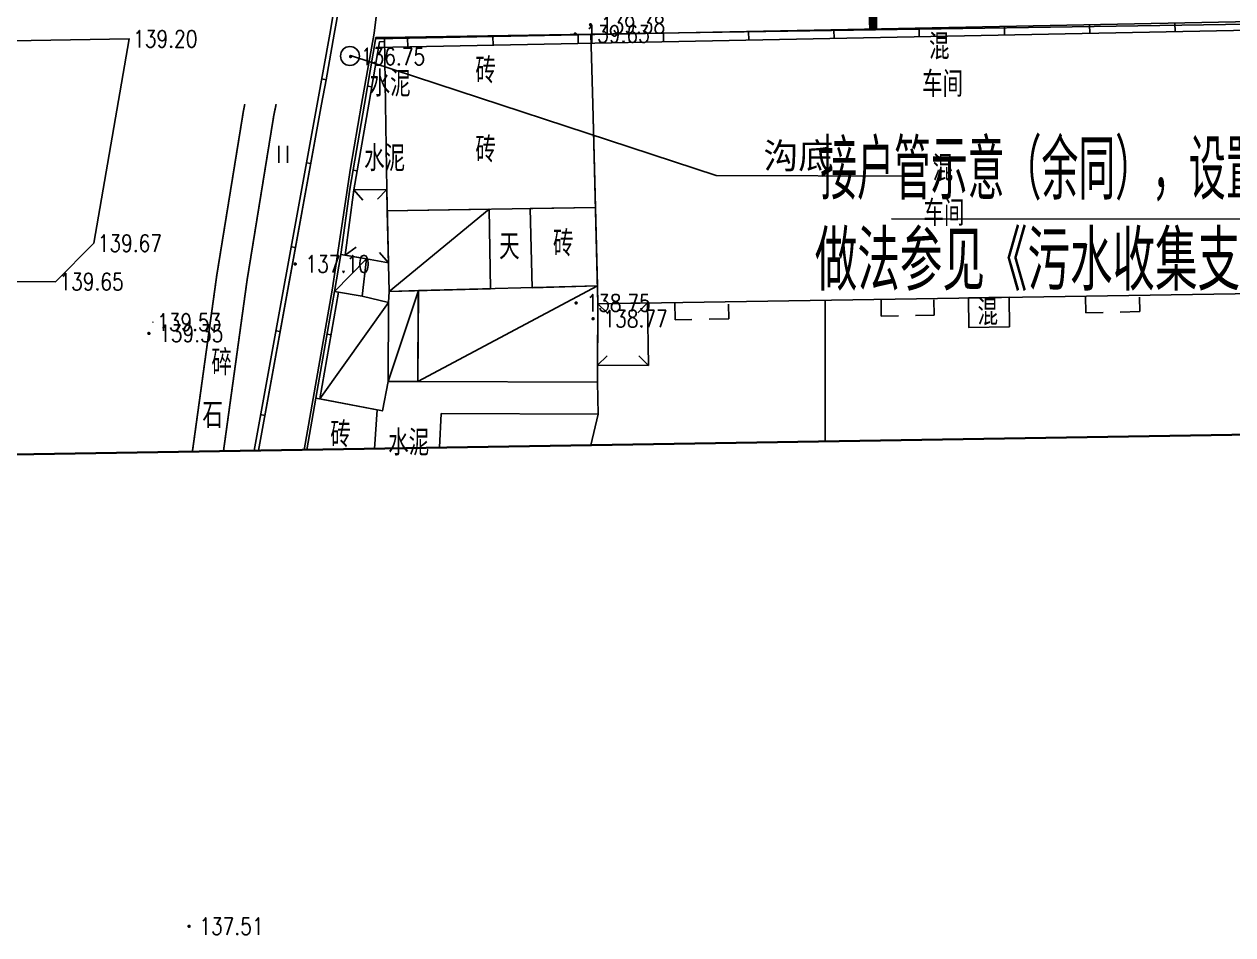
# Model space of a CAD drawing. Extents: x 529262 to 576451, y 2694391 to 2717535.
# Drawn here: x 564452.3 to 564523.2, y 2709953.9 to 2710007.3 of the extents above; entities that cross this region are included whole.
import ezdxf
from ezdxf.enums import TextEntityAlignment as Align

# ---------------------------------------------------------------- set-up
doc = ezdxf.new("R2010")
doc.units = 0
for name, pattern in [('ACAD_ISO12W100', [22, 12, -3, 0.5, -3, 0.5, -3]), ('X2', [10, 8, -2]), ('X5', [3, 2, -1])]:
    doc.linetypes.add(name, pattern=pattern)
for name, color, linetype in [('DLSS', 4, 'Continuous'), ('DMTZ', 8, 'Continuous'), ('GCD', 8, 'Continuous'), ('GPSCOMMON', 7, 'Continuous'), ('JMD', 8, 'Continuous'), ('ZBTZ', 8, 'Continuous'), ('ZJ', 7, 'Continuous'), ('纵断_分栏文字', 7, 'Continuous')]:
    doc.layers.add(name, color=color, linetype=linetype)
doc.layers.add('控制界线1', color=30, linetype='ACAD_ISO12W100', lineweight=35)
doc.styles.add('HZ', font='rs.shx', dxfattribs={"width": 0.8, "bigfont": 'hztxt.shx'})
doc.styles.add('SMEDI', font='smsim.shx', dxfattribs={"width": 0.75, "height": 3.5, "bigfont": 'smfs.shx'})
doc.styles.add('宋体', font='', dxfattribs={"width": 0.75})
doc.styles.get('宋体').set_extended_font_data('SimSun')
doc.linetypes.add('10422', pattern='A,0.75,[150,AAA.SHX,S=0.5,R=0,X=0,Y=0.5],1.5,[177,AAA.SHX,S=1,R=0,X=0,Y=0.4],0.75', length=3)
doc.linetypes.add('1161', pattern='A,0,[149,AAA.SHX,S=0.15,R=0,X=0,Y=0],-1.6', length=1.6)

# ---------------------------------------------------------------- blocks, each defined once
blk = doc.blocks.new('GC200')
at = {"linetype": 'Continuous', "const_width": 0.2, "flags": 128}
blk.add_lwpolyline([(-0.1, 0, 1), (0.1, 0, 1)], format="xyb", close=True, dxfattribs=at)
blk = doc.blocks.new('gc121')
at = {"color": 8}
for p, q in [((-0.5, -1), (-0.5, 1)), ((0.5, -1), (0.5, 1))]:
    blk.add_line(p, q, dxfattribs=at)

msp = doc.modelspace()

# ---------------------------------------------------------------- linework, layer by layer
at = {"color": 8, "linetype": 'Continuous', "flags": 128}
msp.add_lwpolyline([(564471.429, 2710005.412), (564492.865, 2709998.382), (564504.81, 2709998.344)], dxfattribs=at)
at = {"color": 8, "linetype": 'Continuous'}
msp.add_circle((564471.399, 2710005.389), 0.555, dxfattribs=at)
at = {"layer": 'DLSS', "linetype": 'X2', "const_width": 0.1, "elevation": 139.096, "flags": 128}
msp.add_lwpolyline([(564465.234, 2710002.568), (564465.155, 2710002.178), (564463.588, 2709992.523), (564462.186, 2709982.379), (564462.158, 2709982.2)], dxfattribs=at)
at = {"layer": 'DLSS', "linetype": 'Continuous', "const_width": 0.1, "elevation": 139.096, "flags": 128}
msp.add_lwpolyline([(564467.07, 2710002.568), (564466.926, 2710001.856), (564465.368, 2709992.256), (564463.983, 2709982.23)], dxfattribs=at)
at = {"layer": 'DMTZ', "linetype": '10422', "flags": 128}
for points in [[(564470.688, 2710007.902), (564470.627, 2710007.532), (564470.483, 2710006.665), (564469.998, 2710004.001), (564469.737, 2710002.568)], [(564469.737, 2710002.568), (564468.204, 2709994.163), (564466.033, 2709982.263)]]:
    msp.add_lwpolyline(points, dxfattribs=at)
at = {"layer": 'DMTZ', "linetype": '10422', "elevation": 139.722, "flags": 128}
for points in [[(564472.083, 2710002.568), (564472.816, 2710006.73), (564472.957, 2710007.832)], [(564468.716, 2709982.306), (564470.362, 2709991.654), (564471.423, 2709998.819), (564472.083, 2710002.568)]]:
    msp.add_lwpolyline(points, dxfattribs=at)
at = {"layer": 'GPSCOMMON', "const_width": 0.5}
msp.add_lwpolyline([(564502.04, 2710008.939), (564502.079, 2710006.968)], dxfattribs=at)
at = {"layer": 'JMD', "linetype": 'Continuous'}
for p, q in [((564514.771, 2710007.22), (564514.781, 2710006.72)), ((564519.77, 2710007.319), (564519.78, 2710006.819)), ((564479.778, 2710006.526), (564479.788, 2710006.026)), ((564484.777, 2710006.625), (564484.787, 2710006.125)), ((564489.776, 2710006.724), (564489.786, 2710006.224)), ((564494.775, 2710006.823), (564494.785, 2710006.323)), ((564499.774, 2710006.922), (564499.784, 2710006.423)), ((564504.773, 2710007.022), (564504.783, 2710006.522)), ((564509.772, 2710007.121), (564509.782, 2710006.621)), ((564474.779, 2710006.426), (564474.789, 2710005.926)), ((564469.998, 2710004.001, 139.644), (564469.752, 2710004.046, 139.644)), ((564472.676, 2710003.585, 138.832), (564472.43, 2710003.627, 138.832)), ((564469.101, 2709999.082, 139.644), (564468.855, 2709999.127, 139.644)), ((564471.824, 2709998.658, 138.832), (564471.578, 2709998.7, 138.832)), ((564471.631, 2709997.54), (564472.161, 2709996.942)), ((564473.561, 2709997.57), (564473.006, 2709996.993)), ((564468.204, 2709994.163, 139.644), (564467.958, 2709994.208, 139.644)), ((564471.11, 2709993.71), (564471.755, 2709994.182)), ((564473.659, 2709993.265), (564473.138, 2709993.871)), ((564470.487, 2709991.595), (564472.363, 2709993.491)), ((564473.663, 2709990.942), (564469.642, 2709985.293)), ((564488.84, 2709990.914), (564488.284, 2709990.34)), ((564485.936, 2709990.869), (564486.504, 2709990.306)), ((564467.306, 2709989.244, 139.644), (564467.06, 2709989.289, 139.644)), ((564470.051, 2709989.093), (564470.297, 2709989.05)), ((564485.918, 2709987.258), (564486.487, 2709987.821)), ((564488.898, 2709987.244), (564488.329, 2709987.807)), ((564466.409, 2709984.326, 139.644), (564466.163, 2709984.37, 139.644))]:
    msp.add_line(p, q, dxfattribs=at)
at = {"layer": 'JMD', "linetype": 'Continuous', "flags": 128}
for points in [[(564829.709, 2710013.472), (564472.921, 2710006.389)], [(564829.719, 2710012.972), (564472.931, 2710005.89)], [(564413.662, 2710005.636), (564458.449, 2710006.389), (564456.372, 2709994.409), (564454.126, 2709992.156)], [(564473.703, 2709991.593), (564479.569, 2709996.411)], [(564470.487, 2709991.595), (564469.396, 2709985.34)], [(564470.733, 2709991.552), (564469.642, 2709985.293)]]:
    msp.add_lwpolyline(points, dxfattribs=at)
for points, elevation in [([(564469.483, 2710002.568), (564470.229, 2710006.662), (564470.421, 2710007.82)], 139.644), ([(564534.351, 2710002.568), (564534.285, 2710007.413), (564485.527, 2710006.662), (564485.633, 2710002.568)], 138.291), ([(564485.633, 2710002.568), (564485.527, 2710006.662), (564473.424, 2710006.476), (564473.484, 2710002.568)], 138.679), ([(564472.246, 2710002.568), (564472.922, 2710006.474), (564473.424, 2710006.481)], 138.832), ([(564472.5, 2710002.568), (564473.133, 2710006.227), (564473.428, 2710006.231)], 138.832), ([(564465.778, 2709982.259), (564469.483, 2710002.568)], 139.644), ([(564466.033, 2709982.263), (564469.737, 2710002.568)], 139.644), ([(564470.863, 2709993.752), (564471.384, 2709997.578), (564472.246, 2710002.568)], 138.832), ([(564471.11, 2709993.71), (564471.631, 2709997.54), (564472.5, 2710002.568)], 138.832), ([(564473.484, 2710002.568), (564473.58, 2709996.319), (564485.79, 2709996.507), (564485.633, 2710002.568)], 138.679), ([(564485.633, 2710002.568), (564485.936, 2709990.869), (564534.501, 2709991.627), (564534.351, 2710002.568)], 138.291), ([(564473.636, 2709986.313), (564475.409, 2709991.637)], 139.052), ([(564475.378, 2709986.308), (564485.909, 2709991.909)], 139.264), ([(564468.868, 2709982.308), (564469.396, 2709985.34), (564472.993, 2709984.644), (564472.845, 2709982.372)], 138.528)]:
    msp.add_lwpolyline(points, dxfattribs=dict(at, elevation=elevation))
for points in [[(564413.662, 2710005.636), (564458.449, 2710006.389), (564456.372, 2709994.409), (564454.126, 2709992.156), (564413.735, 2709992.197)], [(564479.641, 2709991.746), (564479.569, 2709996.411), (564473.58, 2709996.319), (564473.703, 2709991.593)], [(564482.08, 2709991.81), (564481.96, 2709996.448), (564485.79, 2709996.507), (564485.909, 2709991.909)], [(564470.733, 2709991.552), (564472.114, 2709991.311), (564473.663, 2709990.942), (564473.636, 2709986.313), (564473.301, 2709984.584), (564469.642, 2709985.293)]]:
    msp.add_lwpolyline(points, close=True, dxfattribs=at)
at = {"layer": 'JMD', "flags": 128}
for points, elevation in [([(564471.631, 2709997.54), (564473.561, 2709997.57), (564473.659, 2709993.265), (564472.363, 2709993.491), (564471.11, 2709993.71)], 138.832), ([(564488.898, 2709987.244), (564485.918, 2709987.258), (564485.936, 2709990.869), (564488.84, 2709990.914)], 138.688)]:
    msp.add_lwpolyline(points, close=True, dxfattribs=dict(at, elevation=elevation))
at = {"layer": 'JMD', "linetype": 'Continuous', "flags": 128}
for points, elevation in [([(564472.114, 2709991.311), (564470.487, 2709991.595), (564470.863, 2709993.752), (564472.363, 2709993.491)], 139.287), ([(564475.378, 2709986.308), (564473.636, 2709986.313), (564473.663, 2709990.942), (564473.703, 2709991.593), (564475.409, 2709991.637)], 139.264), ([(564475.378, 2709986.307), (564475.405, 2709990.932), (564475.409, 2709991.637), (564485.909, 2709991.909), (564485.936, 2709990.869), (564485.914, 2709986.278)], 139.264), ([(564510.075, 2709989.521), (564510.048, 2709991.245), (564507.667, 2709991.208), (564507.694, 2709989.473)], 138.434)]:
    msp.add_lwpolyline(points, close=True, dxfattribs=dict(at, elevation=elevation))
at = {"layer": 'JMD', "linetype": 'X5', "flags": 128}
for points in [[(564490.448, 2709990.939), (564490.464, 2709989.928), (564493.609, 2709989.991), (564493.593, 2709990.989)], [(564502.538, 2709991.128), (564502.554, 2709990.131), (564505.658, 2709990.202), (564505.642, 2709991.177)], [(564514.535, 2709991.315), (564514.551, 2709990.33), (564517.713, 2709990.406), (564517.698, 2709991.365)]]:
    msp.add_lwpolyline(points, dxfattribs=at)
at = {"layer": 'ZBTZ', "linetype": '1161', "flags": 128}
for points, elevation in [([(564499.264, 2709982.798), (564499.263, 2709991.077)], 139.079), ([(564485.914, 2709986.278), (564485.959, 2709984.399), (564476.757, 2709984.43), (564476.649, 2709982.434)], 1), ([(564485.521, 2709982.576), (564485.959, 2709984.399)], 140.768)]:
    msp.add_lwpolyline(points, dxfattribs=dict(at, elevation=elevation))
at = {"layer": '控制界线1', "color": 252, "linetype": 'Continuous', "flags": 128}
for points in [[(564755.82, 2710052.009), (564381.075, 2710044.69), (564375.334, 2709980.803), (564584.871, 2709984.176), (564781.181, 2709987.275)], [(564755.82, 2710052.009), (564381.075, 2710044.69), (564375.334, 2709980.803), (564584.871, 2709984.176), (564781.181, 2709987.275)], [(564755.82, 2710052.009), (564381.075, 2710044.69), (564375.334, 2709980.803), (564584.871, 2709984.176), (564781.181, 2709987.275)], [(564696.282, 2710050.846), (564381.075, 2710044.69), (564375.334, 2709980.803), (564584.871, 2709984.176), (564701.191, 2709986.012)], [(564696.282, 2710050.846), (564381.075, 2710044.69), (564375.334, 2709980.803), (564584.871, 2709984.176), (564701.191, 2709986.012)], [(564696.282, 2710050.846), (564381.075, 2710044.69), (564375.334, 2709980.803), (564584.871, 2709984.176), (564701.191, 2709986.012)]]:
    msp.add_lwpolyline(points, dxfattribs=at)
at = {"layer": '纵断_分栏文字', "color": 3}
msp.add_lwpolyline([(564503.154, 2709995.847), (564544.923, 2709995.812), (564548.838, 2710009.598)], dxfattribs=at)

# ---------------------------------------------------------------- block references
at = {"layer": 'GCD', "linetype": 'Continuous'}
ref = msp.add_blockref('GC200', (564485.506, 2710007.218, 139.377), dxfattribs=dict(at, xscale=0.5, yscale=0.5, zscale=0.5))
ref.add_attrib('height', '139.38', dxfattribs={"linetype": 'Continuous', "height": 1, "style": 'HZ', "width": 0.8}).set_placement((564486.106, 2710007.218, 139.377), align=Align.MIDDLE_LEFT)
ref = msp.add_blockref('GC200', (564458.445, 2710006.392, 139.197), dxfattribs=dict(at, xscale=0.1999999999534339, yscale=0.1999999999534339, zscale=0.1999999999534339))
ref.add_attrib('height', '139.20', dxfattribs={"linetype": 'Continuous', "height": 1, "style": 'HZ', "width": 0.8}).set_placement((564458.685, 2710006.392, 139.197), align=Align.MIDDLE_LEFT)
ref = msp.add_blockref('GC200', (564458.445, 2710006.392, 139.197), dxfattribs=dict(at, xscale=0.1999999999534339, yscale=0.1999999999534339, zscale=0.1999999999534339))
ref.add_attrib('height', '139.20', dxfattribs={"linetype": 'Continuous', "height": 1, "style": 'HZ', "width": 0.8}).set_placement((564458.685, 2710006.392, 139.197), align=Align.MIDDLE_LEFT)
ref = msp.add_blockref('GC200', (564458.445, 2710006.392, 139.197), dxfattribs=dict(at, xscale=0.1999999999534339, yscale=0.1999999999534339, zscale=0.1999999999534339))
ref.add_attrib('height', '139.20', dxfattribs={"linetype": 'Continuous', "height": 1, "style": 'HZ', "width": 0.8}).set_placement((564458.685, 2710006.392, 139.197), align=Align.MIDDLE_LEFT)
ref = msp.add_blockref('GC200', (564458.445, 2710006.392, 139.197), dxfattribs=dict(at, xscale=0.1999999999534339, yscale=0.1999999999534339, zscale=0.1999999999534339))
ref.add_attrib('height', '139.20', dxfattribs={"linetype": 'Continuous', "height": 1, "style": 'HZ', "width": 0.8}).set_placement((564458.685, 2710006.392, 139.197), align=Align.MIDDLE_LEFT)
ref = msp.add_blockref('GC200', (564484.607, 2710006.68, 139.634), dxfattribs=dict(at, xscale=0.5, yscale=0.5, zscale=0.5))
ref.add_attrib('height', '139.63', dxfattribs={"linetype": 'Continuous', "height": 1, "style": 'HZ', "width": 0.8}).set_placement((564485.207, 2710006.68, 139.634), align=Align.MIDDLE_LEFT)
ref = msp.add_blockref('GC200', (564471.437, 2710005.358, 136.75), dxfattribs=dict(at, xscale=0.5, yscale=0.5, zscale=0.5))
ref.add_attrib('height', '136.75', dxfattribs={"linetype": 'Continuous', "height": 1, "style": 'HZ', "width": 0.8}).set_placement((564472.037, 2710005.358, 136.75), align=Align.MIDDLE_LEFT)
ref = msp.add_blockref('GC200', (564456.368, 2709994.412, 139.673), dxfattribs=dict(at, xscale=0.1999999999534339, yscale=0.1999999999534339, zscale=0.1999999999534339))
ref.add_attrib('height', '139.67', dxfattribs={"linetype": 'Continuous', "height": 1, "style": 'HZ', "width": 0.8}).set_placement((564456.608, 2709994.412, 139.673), align=Align.MIDDLE_LEFT)
ref = msp.add_blockref('GC200', (564456.368, 2709994.412, 139.673), dxfattribs=dict(at, xscale=0.1999999999534339, yscale=0.1999999999534339, zscale=0.1999999999534339))
ref.add_attrib('height', '139.67', dxfattribs={"linetype": 'Continuous', "height": 1, "style": 'HZ', "width": 0.8}).set_placement((564456.608, 2709994.412, 139.673), align=Align.MIDDLE_LEFT)
ref = msp.add_blockref('GC200', (564456.368, 2709994.412, 139.673), dxfattribs=dict(at, xscale=0.1999999999534339, yscale=0.1999999999534339, zscale=0.1999999999534339))
ref.add_attrib('height', '139.67', dxfattribs={"linetype": 'Continuous', "height": 1, "style": 'HZ', "width": 0.8}).set_placement((564456.608, 2709994.412, 139.673), align=Align.MIDDLE_LEFT)
ref = msp.add_blockref('GC200', (564456.368, 2709994.412, 139.673), dxfattribs=dict(at, xscale=0.1999999999534339, yscale=0.1999999999534339, zscale=0.1999999999534339))
ref.add_attrib('height', '139.67', dxfattribs={"linetype": 'Continuous', "height": 1, "style": 'HZ', "width": 0.8}).set_placement((564456.608, 2709994.412, 139.673), align=Align.MIDDLE_LEFT)
ref = msp.add_blockref('GC200', (564468.19, 2709993.196, 137.098), dxfattribs=dict(at, xscale=0.5, yscale=0.5, zscale=0.5))
ref.add_attrib('height', '137.10', dxfattribs={"linetype": 'Continuous', "height": 1, "style": 'HZ', "width": 0.8}).set_placement((564468.79, 2709993.196, 137.098), align=Align.MIDDLE_LEFT)
ref = msp.add_blockref('GC200', (564454.122, 2709992.159, 139.645), dxfattribs=dict(at, xscale=0.1999999999534339, yscale=0.1999999999534339, zscale=0.1999999999534339))
ref.add_attrib('height', '139.65', dxfattribs={"linetype": 'Continuous', "height": 1, "style": 'HZ', "width": 0.8}).set_placement((564454.362, 2709992.159, 139.645), align=Align.MIDDLE_LEFT)
ref = msp.add_blockref('GC200', (564454.122, 2709992.159, 139.645), dxfattribs=dict(at, xscale=0.1999999999534339, yscale=0.1999999999534339, zscale=0.1999999999534339))
ref.add_attrib('height', '139.65', dxfattribs={"linetype": 'Continuous', "height": 1, "style": 'HZ', "width": 0.8}).set_placement((564454.362, 2709992.159, 139.645), align=Align.MIDDLE_LEFT)
ref = msp.add_blockref('GC200', (564454.122, 2709992.159, 139.645), dxfattribs=dict(at, xscale=0.1999999999534339, yscale=0.1999999999534339, zscale=0.1999999999534339))
ref.add_attrib('height', '139.65', dxfattribs={"linetype": 'Continuous', "height": 1, "style": 'HZ', "width": 0.8}).set_placement((564454.362, 2709992.159, 139.645), align=Align.MIDDLE_LEFT)
ref = msp.add_blockref('GC200', (564454.122, 2709992.159, 139.645), dxfattribs=dict(at, xscale=0.1999999999534339, yscale=0.1999999999534339, zscale=0.1999999999534339))
ref.add_attrib('height', '139.65', dxfattribs={"linetype": 'Continuous', "height": 1, "style": 'HZ', "width": 0.8}).set_placement((564454.362, 2709992.159, 139.645), align=Align.MIDDLE_LEFT)
ref = msp.add_blockref('GC200', (564484.662, 2709990.915, 138.746), dxfattribs=dict(at, xscale=0.5, yscale=0.5, zscale=0.5))
ref.add_attrib('height', '138.75', dxfattribs={"linetype": 'Continuous', "height": 1, "style": 'HZ', "width": 0.8}).set_placement((564485.262, 2709990.915, 138.746), align=Align.MIDDLE_LEFT)
ref = msp.add_blockref('GC200', (564459.847, 2709989.788, 139.525), dxfattribs=dict(at, xscale=0.1999999999534339, yscale=0.1999999999534339, zscale=0.1999999999534339))
ref.add_attrib('height', '139.53', dxfattribs={"linetype": 'Continuous', "height": 1, "style": 'HZ', "width": 0.8}).set_placement((564460.087, 2709989.788, 139.525), align=Align.MIDDLE_LEFT)
ref = msp.add_blockref('GC200', (564459.847, 2709989.788, 139.525), dxfattribs=dict(at, xscale=0.1999999999534339, yscale=0.1999999999534339, zscale=0.1999999999534339))
ref.add_attrib('height', '139.53', dxfattribs={"linetype": 'Continuous', "height": 1, "style": 'HZ', "width": 0.8}).set_placement((564460.087, 2709989.788, 139.525), align=Align.MIDDLE_LEFT)
ref = msp.add_blockref('GC200', (564459.847, 2709989.788, 139.525), dxfattribs=dict(at, xscale=0.1999999999534339, yscale=0.1999999999534339, zscale=0.1999999999534339))
ref.add_attrib('height', '139.53', dxfattribs={"linetype": 'Continuous', "height": 1, "style": 'HZ', "width": 0.8}).set_placement((564460.087, 2709989.788, 139.525), align=Align.MIDDLE_LEFT)
ref = msp.add_blockref('GC200', (564459.847, 2709989.788, 139.525), dxfattribs=dict(at, xscale=0.1999999999534339, yscale=0.1999999999534339, zscale=0.1999999999534339))
ref.add_attrib('height', '139.53', dxfattribs={"linetype": 'Continuous', "height": 1, "style": 'HZ', "width": 0.8}).set_placement((564460.087, 2709989.788, 139.525), align=Align.MIDDLE_LEFT)
ref = msp.add_blockref('GC200', (564485.657, 2709989.988, 138.766), dxfattribs=dict(at, xscale=0.5, yscale=0.5, zscale=0.5))
ref.add_attrib('height', '138.77', dxfattribs={"linetype": 'Continuous', "height": 1, "style": 'HZ', "width": 0.8}).set_placement((564486.257, 2709989.988, 138.766), align=Align.MIDDLE_LEFT)
ref = msp.add_blockref('GC200', (564459.608, 2709989.126, 139.349), dxfattribs=dict(at, xscale=0.5, yscale=0.5, zscale=0.5))
ref.add_attrib('height', '139.35', dxfattribs={"linetype": 'Continuous', "height": 1, "style": 'HZ', "width": 0.8}).set_placement((564460.208, 2709989.126, 139.349), align=Align.MIDDLE_LEFT)
ref = msp.add_blockref('GC200', (564461.967, 2709954.378, 137.511), dxfattribs=dict(at, xscale=0.5, yscale=0.5, zscale=0.5))
ref.add_attrib('height', '137.51', dxfattribs={"linetype": 'Continuous', "height": 1, "style": 'HZ', "width": 0.8}).set_placement((564462.567, 2709954.378, 137.511), align=Align.MIDDLE_LEFT)
at = {"layer": 'ZBTZ', "linetype": 'Continuous', "xscale": 0.5, "yscale": 0.5}
msp.add_blockref('gc121', (564467.484, 2709999.62), dxfattribs=at)

# ---------------------------------------------------------------- texts
at = {"layer": 'JMD', "linetype": 'Continuous', "style": 'HZ', "width": 0.8}
for s, p in [('混', (564506.555, 2710005.943)), ('砖', (564479.959, 2710004.538)), ('砖', (564479.958, 2709999.902)), ('混', (564506.77, 2709998.809)), ('砖', (564484.503, 2709994.398)), ('混', (564509.398, 2709990.358)), ('砖', (564471.448, 2709983.197))]:
    msp.add_text(s, height=1.5, dxfattribs=at).set_placement(p, align=Align.MIDDLE_RIGHT)
at = {"layer": 'ZJ', "color": 8, "linetype": 'Continuous', "style": 'HZ', "width": 0.8}
for s, p in [('水泥', (564473.756, 2710003.839)), ('车间', (564506.145, 2710003.825)), ('水泥', (564473.433, 2709999.464)), ('车间', (564506.23, 2709996.264)), ('天', (564480.748, 2709994.227)), ('碎', (564463.879, 2709987.502, -138.394)), ('石', (564463.352, 2709984.34, -138.394)), ('水泥', (564474.845, 2709982.798))]:
    msp.add_text(s, height=1.5, dxfattribs=at).set_placement(p, align=Align.MIDDLE)
at = {"layer": 'ZJ', "color": 8, "linetype": 'Continuous', "style": '宋体'}
msp.add_text('沟底', height=1.5, dxfattribs=at).set_placement((564497.691, 2709999.571), align=Align.MIDDLE)
at = {"layer": '纵断_分栏文字', "color": 3, "style": 'SMEDI'}
for s, width, p in [('接户管示意（余同），设置位置根据现场实际需求，', 0.65, (564498.979, 2709996.975)), ('做法参见《污水收集支管接入大样图》', 0.75, (564498.656, 2709991.638))]:
    msp.add_text(s, height=3.5, rotation=0.00004, dxfattribs=dict(at, width=width)).set_placement(p)

doc.saveas('drawing.dxf')
